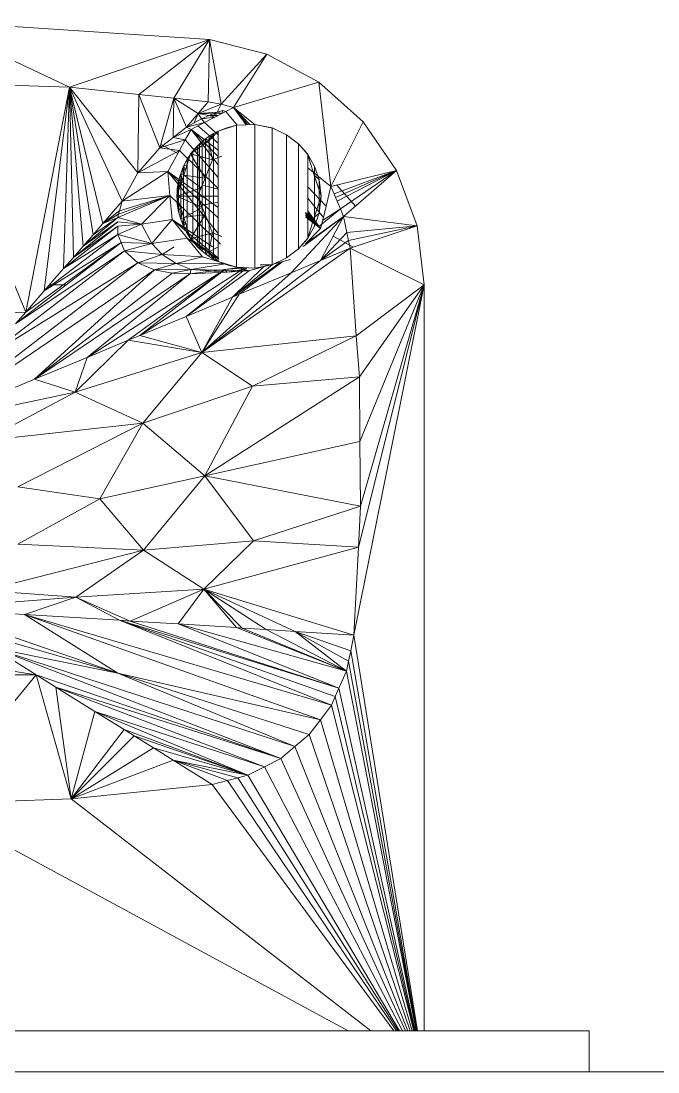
# Model space of a CAD drawing. Header units: inches. Extents: x 1 to 127281, y -26064 to 104775.
# Drawn here: x 25520.65 to 25528.37, y -22418.63 to -22405.88 of the extents above; entities that cross this region are included whole.
import ezdxf

# ---------------------------------------------------------------- set-up
doc = ezdxf.new("R2010")
doc.units = ezdxf.units.IN
doc.header["$MEASUREMENT"] = 0
doc.layers.add('A-GENM', color=13, linetype='Continuous', lineweight=9)
doc.layers.add('A-WALL', color=113, linetype='Continuous', lineweight=9)

# ---------------------------------------------------------------- blocks, each defined once
blk = doc.blocks.new('Drinking_Founta_ - Phase 10')
at = {"layer": 'A-GENM'}
for p, q in [((27.395, 24.204), (24, 24.43)), ((24, 24.43), (25.696, 23.627)), ((27.395, 24.204), (25.696, 23.627)), ((27.395, 24.204), (26.54, 23.538)), ((27.395, 24.204), (26.961, 23.493)), ((27.395, 24.204), (27.38, 23.449)), ((28.089, 24.026), (27.395, 24.204)), ((27.536, 23.421), (27.395, 24.204)), ((28.089, 24.026), (27.536, 23.421)), ((27.688, 23.381), (28.089, 24.026)), ((28.089, 24.026), (28.722, 23.687)), ((25.696, 23.627), (24, 23.687)), ((25.168, 20.9), (24, 23.687)), ((25.696, 23.627), (25.168, 20.9)), ((25.391, 21.156), (25.696, 23.627)), ((25.626, 21.429), (25.696, 23.627)), ((25.983, 21.836), (25.696, 23.627)), ((26.1, 21.972), (25.696, 23.627)), ((25.863, 21.7), (25.696, 23.627)), ((25.746, 21.563), (25.696, 23.627)), ((25.696, 23.627), (26.54, 23.538)), ((25.696, 23.627), (26.525, 22.59)), ((25.696, 23.627), (26.337, 22.245)), ((27.688, 23.381), (28.722, 23.687)), ((28.722, 23.687), (29.258, 23.208)), ((28.869, 22.422), (28.722, 23.687)), ((26.54, 23.538), (26.525, 22.59)), ((26.792, 22.893), (26.54, 23.538)), ((26.54, 23.538), (26.961, 23.493)), ((26.792, 22.893), (26.961, 23.493)), ((26.956, 23.019), (26.961, 23.493)), ((27.26, 23.309), (26.961, 23.493)), ((27.38, 23.449), (26.961, 23.493)), ((26.961, 23.493), (27.117, 23.144)), ((27.26, 23.309), (27.38, 23.449)), ((27.26, 23.309), (27.536, 23.421)), ((27.536, 23.421), (27.38, 23.449)), ((27.489, 23.324), (27.536, 23.421)), ((27.489, 23.324), (27.556, 23.343)), ((27.688, 23.381), (27.536, 23.421)), ((27.556, 23.343), (27.547, 23.308)), ((27.594, 23.333), (27.547, 23.308)), ((27.594, 23.333), (27.556, 23.343)), ((27.688, 23.381), (27.594, 23.333)), ((27.594, 23.333), (27.73, 23.165)), ((27.688, 23.381), (27.948, 23.17)), ((27.688, 23.381), (27.839, 23.171)), ((27.688, 23.381), (27.86, 23.171)), ((27.688, 23.381), (27.883, 23.173)), ((27.26, 23.309), (27.117, 23.144)), ((27.26, 23.309), (27.208, 23.194)), ((27.298, 23.244), (27.208, 23.194)), ((27.26, 23.309), (27.489, 23.324)), ((27.26, 23.309), (27.298, 23.244)), ((27.26, 23.309), (27.392, 23.285)), ((27.26, 23.309), (27.442, 23.304)), ((27.298, 23.244), (27.392, 23.285)), ((27.298, 23.244), (27.459, 23.263)), ((27.298, 23.244), (27.336, 23.2)), ((27.418, 23.242), (27.336, 23.2)), ((27.392, 23.285), (27.442, 23.304)), ((27.392, 23.285), (27.501, 23.285)), ((27.392, 23.285), (27.459, 23.263)), ((27.459, 23.263), (27.418, 23.242)), ((27.489, 23.324), (27.442, 23.304)), ((27.442, 23.304), (27.547, 23.308)), ((27.501, 23.285), (27.442, 23.304)), ((27.501, 23.285), (27.459, 23.263)), ((27.489, 23.324), (27.547, 23.308)), ((27.501, 23.285), (27.547, 23.308)), ((28.869, 22.422), (29.258, 23.208)), ((29.663, 22.615), (29.258, 23.208)), ((26.956, 23.019), (27.117, 23.144)), ((26.956, 23.019), (27.172, 23.115)), ((27.102, 22.987), (27.172, 23.115)), ((27.117, 23.144), (27.336, 23.2)), ((27.117, 23.144), (27.208, 23.194)), ((27.117, 23.144), (27.172, 23.115)), ((27.254, 23.157), (27.172, 23.115)), ((27.502, 22.863), (27.172, 23.115)), ((27.502, 22.785), (27.172, 23.115)), ((27.502, 22.684), (27.172, 23.115)), ((27.254, 23.157), (27.336, 23.2)), ((27.502, 22.95), (27.254, 23.157)), ((27.502, 23.048), (27.336, 23.2)), ((27.386, 22.977), (27.502, 23.095)), ((27.446, 23.066), (27.502, 23.095)), ((27.723, 23.165), (27.502, 23.095)), ((27.605, 23.136), (27.502, 23.095)), ((27.502, 21.512), (27.502, 23.095)), ((27.605, 23.136), (27.723, 23.165)), ((27.947, 23.176), (27.723, 23.165)), ((27.723, 21.442), (27.723, 23.165)), ((27.947, 23.176), (28.145, 23.136)), ((27.947, 23.176), (28.154, 23.133)), ((27.947, 23.176), (27.947, 21.431)), ((28.145, 23.136), (28.154, 23.133)), ((28.331, 23.05), (28.154, 23.133)), ((28.154, 21.474), (28.154, 23.133)), ((26.792, 22.893), (26.956, 23.019)), ((26.792, 22.893), (27.102, 22.987)), ((26.956, 23.019), (27.102, 22.987)), ((27.032, 22.86), (27.102, 22.987)), ((27.502, 22.533), (27.102, 22.987)), ((27.346, 23), (27.25, 22.916)), ((27.386, 22.977), (27.25, 22.916)), ((27.306, 22.968), (27.25, 22.916)), ((27.306, 22.968), (27.25, 22.916)), ((27.274, 22.94), (27.306, 22.968)), ((27.276, 22.897), (27.386, 22.977)), ((27.346, 23), (27.306, 22.968)), ((27.306, 21.639), (27.306, 22.968)), ((27.346, 23), (27.393, 23.034)), ((27.386, 22.977), (27.346, 23)), ((27.346, 23), (27.346, 21.607)), ((27.386, 22.977), (27.446, 23.066)), ((27.386, 22.977), (27.393, 23.034)), ((27.433, 22.745), (27.386, 22.977)), ((27.393, 23.034), (27.446, 23.066)), ((27.393, 21.573), (27.393, 23.034)), ((27.446, 21.541), (27.446, 23.066)), ((28.476, 22.94), (28.331, 23.05)), ((28.331, 21.557), (28.331, 23.05)), ((26.792, 22.893), (26.525, 22.59)), ((27.032, 22.86), (26.525, 22.59)), ((27.032, 22.86), (26.792, 22.893)), ((27.012, 22.824), (26.803, 22.935)), ((27.032, 22.86), (26.891, 22.603)), ((27.032, 22.86), (27.502, 22.398)), ((27.159, 22.803), (27.193, 22.852)), ((27.167, 22.818), (27.222, 22.858)), ((27.167, 22.818), (27.193, 22.852)), ((27.193, 22.852), (27.25, 22.916)), ((27.222, 22.858), (27.193, 22.852)), ((27.193, 22.852), (27.193, 21.755)), ((27.222, 22.858), (27.25, 22.916)), ((27.276, 22.897), (27.222, 22.858)), ((27.274, 22.94), (27.25, 22.916)), ((27.25, 22.916), (27.255, 22.921)), ((27.25, 21.691), (27.25, 22.916)), ((27.25, 22.916), (27.25, 22.165)), ((27.274, 22.94), (27.255, 22.921)), ((27.255, 21.686), (27.255, 22.921)), ((27.274, 22.94), (27.274, 21.667)), ((28.583, 22.818), (28.476, 22.94)), ((28.476, 21.667), (28.476, 22.94)), ((28.476, 22.94), (28.588, 22.81)), ((27.081, 22.67), (27.126, 22.755)), ((27.125, 22.689), (27.126, 22.755)), ((27.125, 22.689), (27.146, 22.754)), ((27.159, 22.803), (27.126, 22.755)), ((27.146, 22.754), (27.126, 22.755)), ((27.126, 22.755), (27.126, 21.852)), ((27.146, 22.754), (27.167, 22.818)), ((27.146, 22.754), (27.159, 22.803)), ((27.167, 22.818), (27.159, 22.803)), ((27.433, 22.745), (27.167, 22.818)), ((27.342, 22.524), (27.167, 22.818)), ((27.433, 22.745), (27.387, 22.635)), ((27.387, 22.635), (27.433, 22.745)), ((27.433, 22.745), (27.544, 22.791)), ((27.433, 22.745), (27.544, 22.791)), ((28.583, 22.818), (28.588, 22.81)), ((28.671, 22.666), (28.583, 22.818)), ((28.583, 22.818), (28.666, 22.561)), ((28.671, 22.666), (28.588, 22.81)), ((28.588, 21.797), (28.588, 22.81)), ((26.337, 22.245), (26.891, 22.603)), ((26.525, 22.59), (26.337, 22.245)), ((26.525, 22.59), (26.891, 22.603)), ((27.502, 22.166), (26.891, 22.603)), ((27.502, 22.041), (26.891, 22.603)), ((26.915, 22.313), (26.891, 22.603)), ((26.891, 22.603), (27.502, 21.851)), ((27.046, 22.582), (27.021, 22.492)), ((27.063, 22.626), (27.046, 22.582)), ((27.084, 22.561), (27.046, 22.582)), ((27.046, 22.025), (27.046, 22.582)), ((27.063, 22.496), (27.046, 22.582)), ((27.081, 22.67), (27.063, 22.626)), ((27.084, 22.561), (27.063, 22.626)), ((27.104, 22.625), (27.063, 22.626)), ((27.125, 22.689), (27.081, 22.67)), ((27.081, 22.67), (27.104, 22.625)), ((27.081, 22.67), (27.081, 21.937)), ((27.084, 22.561), (27.104, 22.625)), ((27.125, 22.689), (27.104, 22.625)), ((27.387, 22.635), (27.342, 22.524)), ((27.387, 22.635), (27.342, 22.524)), ((28.588, 22.649), (28.869, 22.422)), ((28.671, 22.666), (28.666, 22.561)), ((28.671, 22.666), (28.726, 22.506)), ((28.671, 21.941), (28.671, 22.666)), ((29.663, 22.615), (28.869, 22.422)), ((29.663, 22.615), (28.907, 22.332)), ((29.663, 22.615), (28.924, 22.288)), ((29.663, 22.615), (28.945, 22.243)), ((29.663, 22.615), (28.983, 22.151)), ((29.663, 22.615), (29.021, 22.058)), ((29.663, 22.615), (29.915, 21.944)), ((27.013, 22.446), (27.005, 22.399)), ((27.013, 22.446), (27.021, 22.492)), ((27.063, 22.496), (27.021, 22.492)), ((27.021, 22.115), (27.021, 22.492)), ((27.042, 22.432), (27.021, 22.492)), ((27.042, 22.432), (27.063, 22.496)), ((27.084, 22.561), (27.063, 22.496)), ((27.293, 22.408), (27.084, 22.561)), ((27.084, 22.561), (27.342, 22.524)), ((27.293, 22.408), (27.342, 22.524)), ((27.342, 22.524), (27.306, 22.438)), ((28.75, 22.304), (28.666, 22.561)), ((28.666, 22.561), (28.726, 22.506)), ((28.75, 22.304), (28.726, 22.506)), ((28.75, 22.304), (28.726, 22.506)), ((28.726, 22.506), (28.726, 22.101)), ((26.915, 22.313), (26.282, 22.045)), ((26.293, 22.088), (26.915, 22.313)), ((26.305, 22.129), (26.915, 22.313)), ((26.915, 22.313), (26.337, 22.245)), ((26.915, 22.313), (26.572, 21.966)), ((26.941, 22.022), (26.915, 22.313)), ((26.915, 22.313), (27.53, 21.723)), ((27.293, 22.408), (27, 22.304)), ((27, 22.304), (27.021, 22.368)), ((27, 22.304), (27.003, 22.351)), ((27, 22.304), (27.003, 22.351)), ((27.003, 22.351), (27.005, 22.399)), ((27.021, 22.368), (27.003, 22.351)), ((27.042, 22.432), (27.005, 22.399)), ((27.005, 22.208), (27.005, 22.399)), ((27.021, 22.368), (27.005, 22.399)), ((27.042, 22.432), (27.021, 22.368)), ((27.25, 22.304), (27.306, 22.438)), ((27.293, 22.408), (27.25, 22.304)), ((27.306, 22.438), (27.502, 22.392)), ((28.588, 22.42), (28.81, 22.183)), ((28.869, 22.422), (28.81, 22.183)), ((28.907, 22.332), (28.869, 22.422)), ((28.924, 22.288), (28.907, 22.332)), ((29.165, 22.184), (28.941, 22.439)), ((26.1, 21.972), (26.337, 22.245)), ((26.305, 22.129), (26.337, 22.245)), ((27.003, 22.256), (27, 22.304)), ((27, 22.304), (27.003, 22.256)), ((27.306, 22.169), (27, 22.304)), ((27.021, 22.239), (27, 22.304)), ((27.25, 22.304), (27, 22.304)), ((27.003, 22.256), (27.005, 22.208)), ((27.021, 22.239), (27.003, 22.256)), ((27.021, 22.239), (27.005, 22.208)), ((27.013, 22.161), (27.005, 22.208)), ((27.042, 22.175), (27.005, 22.208)), ((27.042, 22.175), (27.021, 22.239)), ((27.306, 22.169), (27.25, 22.304)), ((27.25, 22.304), (27.296, 22.193)), ((27.25, 22.304), (27.502, 22.304)), ((27.502, 22.232), (27.296, 22.193)), ((27.342, 22.083), (27.296, 22.193)), ((28.588, 22.28), (28.778, 22.048)), ((28.666, 22.046), (28.75, 22.304)), ((28.75, 22.304), (28.726, 22.101)), ((28.75, 22.304), (28.726, 22.101)), ((28.924, 22.288), (28.945, 22.243)), ((28.983, 22.151), (28.945, 22.243)), ((26.305, 22.129), (26.1, 21.972)), ((26.1, 21.972), (26.293, 22.088)), ((26.293, 22.088), (26.282, 22.045)), ((26.305, 22.129), (26.293, 22.088)), ((27.013, 22.161), (27.021, 22.115)), ((27.042, 22.175), (27.021, 22.115)), ((27.021, 22.115), (27.046, 22.025)), ((27.021, 22.115), (27.063, 22.111)), ((27.042, 22.175), (27.063, 22.111)), ((27.063, 22.111), (27.046, 22.025)), ((27.084, 22.046), (27.063, 22.111)), ((27.306, 22.169), (27.084, 22.046)), ((27.342, 22.083), (27.084, 22.046)), ((27.342, 22.083), (27.167, 21.789)), ((27.25, 21.691), (27.25, 22.165)), ((27.306, 22.169), (27.342, 22.083)), ((27.342, 22.083), (27.362, 22.034)), ((27.387, 21.972), (27.342, 22.083)), ((28.388, 21.377), (29.021, 22.058)), ((28.53, 21.693), (29.021, 22.058)), ((28.558, 22.108), (28.743, 21.913)), ((28.743, 21.913), (28.559, 22.098)), ((28.743, 21.913), (28.561, 22.08)), ((28.561, 21.725), (29.021, 22.058)), ((28.743, 21.913), (28.562, 22.064)), ((28.588, 22.128), (28.743, 21.913)), ((28.588, 22.104), (28.743, 21.913)), ((28.743, 21.913), (28.588, 22.093)), ((28.588, 22.084), (28.743, 21.913)), ((28.666, 22.046), (28.726, 22.101)), ((28.671, 21.941), (28.726, 22.101)), ((28.983, 22.151), (28.717, 21.933)), ((29.021, 22.058), (28.743, 21.525)), ((28.983, 22.151), (28.768, 22.012)), ((28.778, 22.048), (28.81, 22.183)), ((28.983, 22.151), (29.021, 22.058)), ((29.062, 21.864), (29.021, 22.058)), ((29.915, 21.944), (29.021, 22.058)), ((26.282, 21.943), (25.626, 21.429)), ((26.282, 21.994), (25.746, 21.563)), ((26.282, 21.943), (25.746, 21.563)), ((25.863, 21.7), (26.282, 22.045)), ((25.863, 21.7), (26.282, 21.994)), ((25.983, 21.836), (26.282, 22.045)), ((25.983, 21.836), (26.1, 21.972)), ((26.1, 21.972), (26.282, 22.045)), ((26.282, 22.045), (26.572, 21.966)), ((26.282, 21.994), (26.572, 21.966)), ((26.282, 21.943), (26.572, 21.966)), ((26.282, 21.84), (26.572, 21.966)), ((26.282, 21.943), (26.282, 21.84)), ((26.941, 22.022), (26.572, 21.966)), ((26.695, 21.73), (26.572, 21.966)), ((26.941, 22.022), (26.695, 21.73)), ((26.941, 22.022), (27.126, 21.795)), ((26.941, 22.022), (27.433, 21.691)), ((26.941, 22.022), (27.507, 21.551)), ((27.084, 22.046), (27.046, 22.025)), ((27.046, 22.025), (27.063, 21.981)), ((27.084, 22.046), (27.063, 21.981)), ((27.104, 21.982), (27.063, 21.981)), ((27.081, 21.937), (27.063, 21.981)), ((27.104, 21.982), (27.081, 21.937)), ((27.126, 21.852), (27.081, 21.937)), ((27.125, 21.918), (27.081, 21.937)), ((27.104, 21.982), (27.084, 22.046)), ((27.104, 21.982), (27.125, 21.918)), ((27.387, 21.972), (27.362, 22.034)), ((27.433, 21.862), (27.387, 21.972)), ((27.433, 21.862), (27.387, 21.972)), ((28.743, 21.913), (28.563, 22.051)), ((28.583, 21.789), (28.666, 22.046)), ((28.583, 21.789), (28.671, 21.941)), ((28.671, 21.941), (28.588, 21.797)), ((28.666, 22.046), (28.671, 21.941)), ((28.743, 21.913), (28.778, 22.048)), ((29.062, 21.864), (29.915, 21.944)), ((29.915, 21.944), (29.08, 21.768)), ((29.1, 21.673), (29.915, 21.944)), ((30, 21.231), (29.915, 21.944)), ((25.391, 21.156), (26.282, 21.84)), ((25.626, 21.429), (26.282, 21.84)), ((25.983, 21.836), (25.863, 21.7)), ((26.323, 21.742), (26.282, 21.84)), ((26.282, 21.84), (26.695, 21.73)), ((27.125, 21.918), (27.146, 21.853)), ((27.125, 21.918), (27.126, 21.852)), ((27.146, 21.853), (27.126, 21.852)), ((27.159, 21.804), (27.126, 21.852)), ((27.167, 21.789), (27.146, 21.853)), ((27.159, 21.804), (27.146, 21.853)), ((27.167, 21.789), (27.159, 21.804)), ((27.159, 21.804), (27.193, 21.755)), ((27.433, 21.862), (27.167, 21.789)), ((27.433, 21.862), (27.386, 21.63)), ((27.433, 21.862), (27.544, 21.816)), ((27.433, 21.862), (27.544, 21.816)), ((28.743, 21.913), (28.561, 21.725)), ((29.062, 21.864), (28.743, 21.525)), ((29.136, 21.691), (28.896, 21.819)), ((29.062, 21.864), (29.08, 21.768)), ((26.323, 21.742), (25.042, 20.756)), ((26.323, 21.742), (25.168, 20.9)), ((25.391, 21.156), (26.323, 21.742)), ((25.863, 21.7), (25.746, 21.563)), ((26.323, 21.742), (26.695, 21.73)), ((26.323, 21.742), (26.364, 21.642)), ((26.695, 21.73), (26.364, 21.642)), ((27.126, 21.795), (26.695, 21.73)), ((26.821, 21.597), (26.695, 21.73)), ((26.966, 21.691), (26.821, 21.597)), ((27.126, 21.795), (27.31, 21.568)), ((27.126, 21.795), (27.505, 21.539)), ((27.167, 21.789), (27.193, 21.755)), ((27.167, 21.789), (27.222, 21.749)), ((27.25, 21.691), (27.193, 21.755)), ((27.222, 21.749), (27.193, 21.755)), ((27.276, 21.71), (27.222, 21.749)), ((27.25, 21.691), (27.222, 21.749)), ((27.25, 21.691), (27.306, 21.639)), ((27.25, 21.691), (27.306, 21.639)), ((27.25, 21.691), (27.255, 21.686)), ((27.25, 21.691), (27.386, 21.63)), ((27.25, 21.691), (27.346, 21.607)), ((27.25, 21.691), (27.274, 21.667)), ((27.274, 21.667), (27.255, 21.686)), ((27.276, 21.71), (27.386, 21.63)), ((27.503, 21.691), (27.386, 21.63)), ((28.476, 21.667), (28.588, 21.797)), ((28.583, 21.789), (28.476, 21.667)), ((28.583, 21.789), (28.588, 21.797)), ((28.743, 21.525), (29.08, 21.768)), ((29.1, 21.673), (29.08, 21.768)), ((24.694, 20.355), (26.364, 21.642)), ((25.042, 20.756), (26.364, 21.642)), ((25.626, 21.429), (25.746, 21.563)), ((26.528, 21.496), (26.364, 21.642)), ((26.821, 21.597), (26.364, 21.642)), ((26.528, 21.496), (26.821, 21.597)), ((27.31, 21.568), (26.821, 21.597)), ((26.821, 21.597), (26.991, 21.487)), ((27.31, 21.568), (26.991, 21.487)), ((27.306, 21.639), (27.274, 21.667)), ((29.1, 21.673), (27.304, 20.408)), ((27.306, 21.639), (27.346, 21.607)), ((27.31, 21.568), (27.588, 21.483)), ((27.386, 21.63), (27.346, 21.607)), ((27.393, 21.573), (27.346, 21.607)), ((27.386, 21.63), (27.446, 21.541)), ((27.386, 21.63), (27.393, 21.573)), ((27.386, 21.63), (27.502, 21.512)), ((27.446, 21.541), (27.393, 21.573)), ((28.331, 21.557), (28.154, 21.474)), ((28.476, 21.667), (28.331, 21.557)), ((29.1, 21.673), (28.743, 21.525)), ((30, 21.231), (29.1, 21.673)), ((29.1, 21.673), (29.176, 20.611)), ((24, 19.555), (26.528, 21.496)), ((24.694, 20.355), (26.528, 21.496)), ((25.391, 21.156), (25.626, 21.429)), ((26.528, 21.496), (26.73, 21.412)), ((26.528, 21.496), (26.991, 21.487)), ((26.551, 20.614), (27.823, 21.437)), ((26.73, 21.412), (26.991, 21.487)), ((27.175, 21.414), (26.991, 21.487)), ((26.991, 21.487), (27.588, 21.483)), ((27.111, 20.847), (27.844, 21.43)), ((27.175, 21.414), (27.588, 21.483)), ((27.304, 20.408), (28.743, 21.525)), ((27.446, 21.541), (27.502, 21.512)), ((27.605, 21.471), (27.502, 21.512)), ((27.723, 21.442), (27.502, 21.512)), ((27.752, 21.441), (27.58, 21.414)), ((27.821, 21.437), (27.58, 21.414)), ((27.87, 21.398), (27.588, 21.483)), ((27.605, 21.471), (27.723, 21.442)), ((27.849, 21.423), (27.609, 21.385)), ((27.673, 21.081), (28.254, 21.502)), ((28.154, 21.474), (27.673, 21.081)), ((27.673, 21.081), (28.05, 21.446)), ((27.723, 21.442), (27.947, 21.431)), ((27.755, 21.115), (28.287, 21.512)), ((28.125, 21.467), (27.87, 21.398)), ((28.154, 21.474), (27.947, 21.431)), ((28.01, 21.471), (28.154, 21.474)), ((28.01, 21.471), (28.145, 21.471)), ((28.379, 21.537), (28.125, 21.467)), ((28.145, 21.471), (28.154, 21.474)), ((28.388, 21.377), (28.743, 21.525)), ((24, 19.555), (26.73, 21.412)), ((25.274, 20.085), (26.73, 21.412)), ((25.274, 20.085), (26.944, 21.371)), ((25.274, 20.085), (27.155, 21.363)), ((25.913, 20.349), (27.58, 21.414)), ((25.913, 20.349), (27.155, 21.363)), ((26.411, 20.557), (27.58, 21.414)), ((26.551, 20.614), (27.58, 21.414)), ((26.73, 21.412), (27.175, 21.414)), ((26.944, 21.371), (26.73, 21.412)), ((26.944, 21.371), (27.175, 21.414)), ((26.944, 21.371), (27.155, 21.363)), ((27.111, 20.847), (27.878, 21.4)), ((27.58, 21.414), (27.155, 21.363)), ((27.155, 21.363), (27.175, 21.414)), ((27.155, 21.363), (27.609, 21.385)), ((27.87, 21.398), (27.175, 21.414)), ((27.175, 21.414), (27.609, 21.385)), ((27.304, 20.408), (28.388, 21.377)), ((27.58, 21.414), (27.609, 21.385)), ((27.87, 21.398), (27.609, 21.385)), ((27.755, 21.115), (28.388, 21.377)), ((25.455, 21.231), (25.659, 21.231)), ((29.147, 16.981), (30, 21.231)), ((30, 21.231), (29.176, 20.611)), ((30, 21.231), (29.203, 18.045)), ((30, 21.231), (29.214, 20.112)), ((30, 21.231), (29.22, 19.328)), ((30, 21.231), (29.229, 18.546)), ((30, 21.231), (30, 12.18)), ((25.391, 21.156), (25.168, 20.9)), ((27.111, 20.847), (27.673, 21.081)), ((27.304, 20.408), (27.755, 21.115)), ((27.304, 20.408), (27.673, 21.081)), ((27.755, 21.115), (27.673, 21.081)), ((25.168, 20.9), (22.907, 20.813)), ((25.042, 20.756), (25.168, 20.9)), ((27.111, 20.847), (26.551, 20.614)), ((27.304, 20.408), (27.111, 20.847)), ((25.766, 19.927), (26.411, 20.557)), ((26.411, 20.557), (25.913, 20.349)), ((26.411, 20.557), (26.551, 20.614)), ((27.304, 20.408), (26.411, 20.557)), ((27.304, 20.408), (26.551, 20.614)), ((27.304, 20.408), (29.176, 20.611)), ((29.176, 20.611), (27.919, 20.002)), ((29.214, 20.112), (29.176, 20.611)), ((27.304, 20.408), (25.766, 19.927)), ((27.304, 20.408), (26.586, 19.551)), ((27.304, 20.408), (27.919, 20.002)), ((25.274, 20.085), (25.913, 20.349)), ((25.766, 19.927), (25.913, 20.349)), ((25.274, 20.085), (24, 19.555)), ((25.274, 20.085), (25.766, 19.927)), ((29.214, 20.112), (27.339, 18.913)), ((29.214, 20.112), (27.919, 20.002)), ((29.22, 19.328), (29.214, 20.112)), ((25.766, 19.927), (24, 19.555)), ((25.766, 19.927), (24.662, 19.34)), ((26.586, 19.551), (25.766, 19.927)), ((26.586, 19.551), (27.919, 20.002)), ((27.919, 20.002), (27.339, 18.913)), ((26.586, 19.551), (24.662, 19.34)), ((25.069, 18.777), (26.586, 19.551)), ((26.065, 18.635), (26.586, 19.551)), ((26.586, 19.551), (27.339, 18.913)), ((29.22, 19.328), (27.339, 18.913)), ((29.229, 18.546), (29.22, 19.328)), ((26.065, 18.635), (27.339, 18.913)), ((27.339, 18.913), (26.595, 18.011)), ((29.229, 18.546), (27.339, 18.913)), ((27.931, 18.122), (27.339, 18.913)), ((25.069, 18.777), (26.065, 18.635)), ((25.069, 18.083), (26.065, 18.635)), ((26.065, 18.635), (26.595, 18.011)), ((29.229, 18.546), (27.931, 18.122)), ((29.203, 18.045), (29.229, 18.546)), ((27.931, 18.122), (26.595, 18.011)), ((27.325, 17.538), (27.931, 18.122)), ((29.203, 18.045), (27.931, 18.122)), ((24.662, 17.52), (26.595, 18.011)), ((25.069, 18.083), (26.595, 18.011)), ((25.775, 17.441), (26.595, 18.011)), ((27.325, 17.538), (26.595, 18.011)), ((29.203, 18.045), (27.325, 17.538)), ((29.147, 16.981), (29.203, 18.045)), ((24.662, 17.52), (25.775, 17.441)), ((27.325, 17.538), (25.775, 17.441)), ((26.434, 17.151), (27.325, 17.538)), ((27.014, 17.115), (27.325, 17.538)), ((29.147, 16.981), (27.325, 17.538)), ((28.435, 17.025), (27.325, 17.538)), ((28.081, 17.049), (27.325, 17.538)), ((27.325, 17.538), (27.723, 17.071)), ((27.325, 17.538), (27.791, 17.066)), ((25.775, 17.441), (24, 17.305)), ((25.151, 17.232), (25.775, 17.441)), ((26.434, 17.151), (25.775, 17.441)), ((25.775, 17.441), (26.302, 17.16)), ((26.285, 16.52), (24, 17.305)), ((25.151, 17.232), (24, 17.305)), ((26.285, 16.52), (25.151, 17.232)), ((28.875, 16.132), (25.151, 17.232)), ((25.151, 17.232), (28.74, 15.953)), ((25.151, 17.232), (26.302, 17.16)), ((28.921, 16.234), (26.302, 17.16)), ((28.965, 16.337), (26.302, 17.16)), ((26.434, 17.151), (26.302, 17.16)), ((28.875, 16.132), (26.302, 17.16)), ((28.965, 16.337), (26.434, 17.151)), ((26.434, 17.151), (27.014, 17.115)), ((29.059, 16.542), (27.014, 17.115)), ((28.965, 16.337), (27.014, 17.115)), ((27.014, 17.115), (27.723, 17.071)), ((24.383, 17.066), (26.285, 16.52)), ((29.059, 16.542), (27.723, 17.071)), ((27.723, 17.071), (27.791, 17.066)), ((29.059, 16.542), (27.791, 17.066)), ((28.081, 17.049), (27.791, 17.066)), ((29.059, 16.542), (28.081, 17.049)), ((28.435, 17.025), (28.081, 17.049)), ((29.059, 16.542), (28.435, 17.025)), ((29.147, 16.981), (28.435, 17.025)), ((29.109, 16.791), (28.435, 17.025)), ((28.435, 17.025), (29.083, 16.666)), ((29.147, 16.981), (29.109, 16.791)), ((29.147, 16.981), (29.919, 12.18)), ((23.235, 16.828), (25.294, 16.498)), ((28.262, 15.484), (24.767, 16.828)), ((25.294, 16.498), (24.767, 16.828)), ((26.285, 16.52), (24.767, 16.828)), ((24.767, 16.828), (28.432, 15.629)), ((29.109, 16.791), (29.083, 16.666)), ((29.109, 16.791), (29.912, 12.18)), ((29.059, 16.542), (29.083, 16.666)), ((29.908, 12.18), (29.083, 16.666)), ((22.705, 16.498), (25.294, 16.498)), ((24, 14.932), (25.294, 16.498)), ((28.262, 15.484), (25.294, 16.498)), ((25.716, 14.992), (25.294, 16.498)), ((25.294, 16.498), (25.532, 16.349)), ((26.285, 16.52), (28.605, 15.774)), ((26.285, 16.52), (28.74, 15.953)), ((26.285, 16.52), (28.432, 15.629)), ((29.059, 16.542), (28.965, 16.337)), ((29.059, 16.542), (29.903, 12.18)), ((28.063, 15.382), (25.532, 16.349)), ((28.262, 15.484), (25.532, 16.349)), ((25.716, 14.992), (25.532, 16.349)), ((26.006, 16.054), (25.532, 16.349)), ((28.921, 16.234), (28.965, 16.337)), ((29.889, 12.18), (28.965, 16.337)), ((28.921, 16.234), (28.875, 16.132)), ((28.921, 16.234), (29.881, 12.18)), ((28.875, 16.132), (28.74, 15.953)), ((29.873, 12.18), (28.875, 16.132)), ((25.716, 14.992), (26.006, 16.054)), ((27.861, 15.279), (26.006, 16.054)), ((28.063, 15.382), (26.006, 16.054)), ((26.006, 16.054), (26.361, 15.833)), ((28.605, 15.774), (28.74, 15.953)), ((29.852, 12.18), (28.74, 15.953)), ((25.716, 14.992), (26.361, 15.833)), ((27.861, 15.279), (26.361, 15.833)), ((26.361, 15.833), (26.481, 15.758)), ((25.716, 14.992), (26.481, 15.758)), ((27.861, 15.279), (26.481, 15.758)), ((26.481, 15.758), (26.718, 15.612)), ((28.605, 15.774), (28.432, 15.629)), ((29.829, 12.18), (28.605, 15.774)), ((25.716, 14.992), (26.718, 15.612)), ((27.861, 15.279), (26.718, 15.612)), ((26.718, 15.612), (26.953, 15.464)), ((28.262, 15.484), (28.432, 15.629)), ((29.801, 12.18), (28.432, 15.629)), ((25.716, 14.992), (26.953, 15.464)), ((27.427, 15.168), (26.953, 15.464)), ((27.615, 15.216), (26.953, 15.464)), ((27.861, 15.279), (26.953, 15.464)), ((27.738, 15.248), (26.953, 15.464)), ((28.063, 15.382), (28.262, 15.484)), ((28.262, 15.484), (29.771, 12.18)), ((27.861, 15.279), (28.063, 15.382)), ((28.063, 15.382), (29.738, 12.18)), ((27.427, 15.168), (27.615, 15.216)), ((27.615, 15.216), (27.738, 15.248)), ((27.615, 15.216), (29.662, 12.18)), ((27.861, 15.279), (27.738, 15.248)), ((27.738, 15.248), (29.683, 12.18)), ((27.861, 15.279), (29.702, 12.18)), ((27.427, 15.168), (25.716, 14.992)), ((27.427, 15.168), (29.631, 12.18)), ((24, 14.932), (25.716, 14.992)), ((29.077, 12.18), (24, 14.932)), ((29.353, 12.18), (25.716, 14.992)), ((0, 12.18), (32, 12.18)), ((32, 11.68), (32, 12.18))]:
    blk.add_line(p, q, dxfattribs=at)
blk = doc.blocks.new('Locker Rooms_Ryan_ifc-1-Site Plan - Phase 1')
at = {"layer": 'A-WALL', "color": 7}
blk.add_line((25582.854, -22418.631), (25445.927, -22418.631), dxfattribs=at)
at = {"lineweight": 9}
blk.add_blockref('Drinking_Founta_ - Phase 10', (25495.539, -22430.311), dxfattribs=at)

msp = doc.modelspace()

# ---------------------------------------------------------------- block references
at = {"lineweight": 5}
msp.add_blockref('Locker Rooms_Ryan_ifc-1-Site Plan - Phase 1', (0, 0), dxfattribs=at)

doc.saveas('drawing.dxf')
